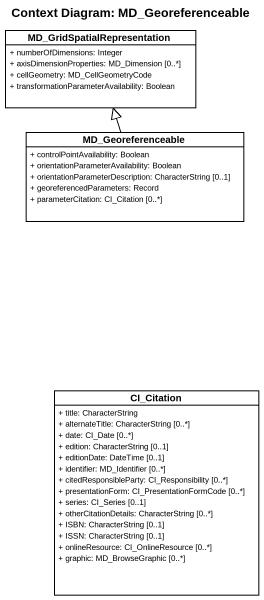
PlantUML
@startuml
title Context Diagram: MD_Georeferenceable
hide circle
hide empty members
skinparam classAttributeIconSize 0
class MD_GridSpatialRepresentation #FFFFFF {
  + numberOfDimensions: Integer
  + axisDimensionProperties: MD_Dimension [0..*]
  + cellGeometry: MD_CellGeometryCode
  + transformationParameterAvailability: Boolean
}
class MD_Georeferenceable #FFFFFF {
  + controlPointAvailability: Boolean
  + orientationParameterAvailability: Boolean
  + orientationParameterDescription: CharacterString [0..1]
  + georeferencedParameters: Record
  + parameterCitation: CI_Citation [0..*]
}
class CI_Citation #FFFFFF {
  + title: CharacterString
  + alternateTitle: CharacterString [0..*]
  + date: CI_Date [0..*]
  + edition: CharacterString [0..1]
  + editionDate: DateTime [0..1]
  + identifier: MD_Identifier [0..*]
  + citedResponsibleParty: CI_Responsibility [0..*]
  + presentationForm: CI_PresentationFormCode [0..*]
  + series: CI_Series [0..1]
  + otherCitationDetails: CharacterString [0..*]
  + ISBN: CharacterString [0..1]
  + ISSN: CharacterString [0..1]
  + onlineResource: CI_OnlineResource [0..*]
  + graphic: MD_BrowseGraphic [0..*]
}
MD_Georeferenceable -up-|> MD_GridSpatialRepresentation
@enduml
